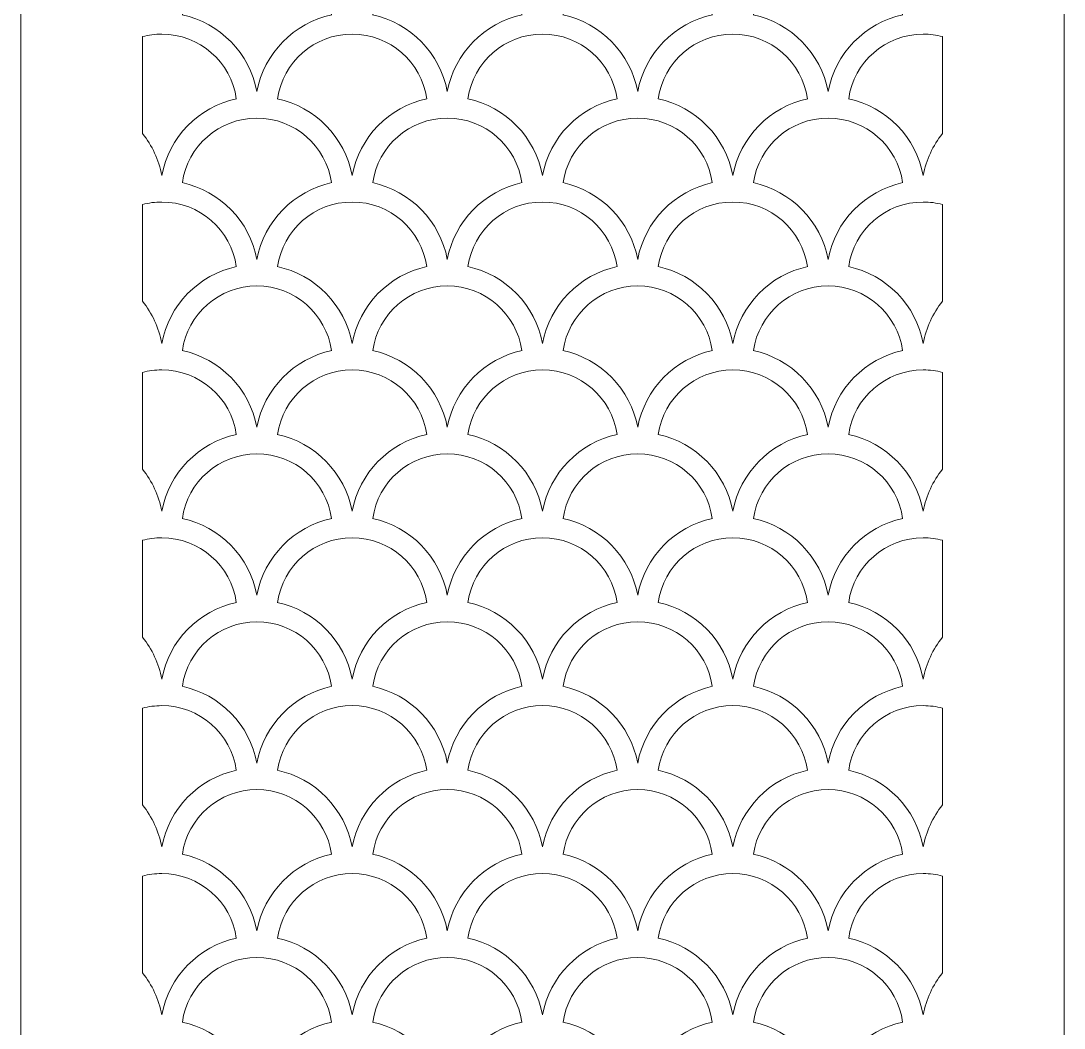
# Model space of a CAD drawing. Header units: centimetres. Extents: x -9.1 to 6.9, y -12.8 to 14.
# Drawn here: x -0.38 to 6.92, y -6.75 to 0.3 of the extents above; entities that cross this region are included whole.
import ezdxf

# ---------------------------------------------------------------- set-up
doc = ezdxf.new("R2010")
doc.units = ezdxf.units.CM
doc.header["$MEASUREMENT"] = 0
doc.layers.add('layer 1', color=7, linetype='Continuous')

msp = doc.modelspace()

# ---------------------------------------------------------------- linework, layer by layer
at = {"layer": 'layer 1', "color": 242, "lineweight": 9}
for points, knots in [([(6.9224, 13.97715), (4.48724, 13.97715), (2.05207, 13.97715), (-0.3831, 13.97715), (-0.3831, 13.97715), (-0.3831, 5.83829), (-0.3831, -2.30057), (-0.3831, -10.43944), (-0.3831, -10.43944), (-0.38308, -10.43944), (-0.38306, -10.43944), (-0.38304, -10.43944), (-0.38304, -10.43944), (-0.38304, -11.22951), (-0.38304, -12.01959), (-0.38304, -12.80967), (-0.38304, -12.80967), (-0.09894, -12.80967), (0.18517, -12.80967), (0.46927, -12.80967), (0.46927, -12.80967), (0.46927, -12.68791), (0.46927, -12.56615), (0.46927, -12.44439), (0.46927, -12.44439), (0.76979, -12.44439), (1.07031, -12.44439), (1.37083, -12.44439), (1.37083, -12.44439), (1.37083, -12.20647), (1.37083, -11.96854), (1.37083, -11.73061), (1.37083, -11.73061), (1.49241, -11.72818), (1.61399, -11.72576), (1.73556, -11.72333), (1.73556, -11.72333), (1.75716, -11.78489), (1.78544, -11.83829), (1.83242, -11.88541), (1.83242, -11.88541), (1.87842, -11.93155), (1.92596, -11.96007), (1.98178, -11.97305), (1.98178, -11.97305), (2.05568, -11.99023), (2.13372, -11.98275), (2.19304, -11.931), (2.19304, -11.931), (2.25044, -11.88091), (2.28356, -11.80069), (2.29546, -11.72416), (2.29546, -11.72416), (2.32943, -11.7276), (2.35832, -11.7268), (2.38557, -11.7229), (2.38557, -11.7229), (2.52153, -11.70344), (2.58575, -11.61741), (2.59723, -11.48768), (2.59723, -11.48768), (2.60004, -11.45589), (2.5978, -11.4245), (2.58771, -11.39688), (2.58771, -11.39688), (2.58984, -11.39741), (2.59197, -11.39794), (2.59411, -11.39847), (2.59411, -11.39847), (2.64209, -11.41506), (2.69007, -11.43165), (2.73805, -11.44824), (2.73805, -11.44824), (2.76684, -11.74224), (2.99387, -11.97114), (3.26969, -11.97114), (3.26969, -11.97114), (3.54549, -11.97114), (3.77253, -11.74224), (3.80132, -11.44824), (3.80132, -11.44824), (3.8493, -11.43165), (3.89727, -11.41506), (3.94526, -11.39847), (3.94526, -11.39847), (3.94739, -11.39794), (3.94952, -11.39741), (3.95166, -11.39688), (3.95166, -11.39688), (3.94157, -11.4245), (3.93932, -11.45589), (3.94214, -11.48768), (3.94214, -11.48768), (3.95361, -11.61741), (4.01784, -11.70344), (4.1538, -11.7229), (4.1538, -11.7229), (4.18105, -11.7268), (4.20994, -11.7276), (4.24391, -11.72416), (4.24391, -11.72416), (4.25581, -11.80069), (4.28892, -11.88091), (4.34633, -11.931), (4.34633, -11.931), (4.40565, -11.98275), (4.48369, -11.99023), (4.55758, -11.97305), (4.55758, -11.97305), (4.61341, -11.96007), (4.66094, -11.93155), (4.70694, -11.88541), (4.70694, -11.88541), (4.75392, -11.83829), (4.78221, -11.78489), (4.8038, -11.72333), (4.8038, -11.72333), (4.92538, -11.72576), (5.04696, -11.72818), (5.16854, -11.73061), (5.16854, -11.73061), (5.16854, -11.96854), (5.16854, -12.20647), (5.16854, -12.44439), (5.16854, -12.44439), (5.46906, -12.44439), (5.76958, -12.44439), (6.0701, -12.44439), (6.0701, -12.44439), (6.0701, -12.56615), (6.0701, -12.68791), (6.0701, -12.80967), (6.0701, -12.80967), (6.3542, -12.80967), (6.6383, -12.80967), (6.9224, -12.80967), (6.9224, -12.80967), (6.9224, -12.01959), (6.9224, -11.22951), (6.9224, -10.43944), (6.9224, -10.43944), (6.9224, -2.30057), (6.9224, 5.83829), (6.9224, 13.97715)], [0, 0, 0, 0, 0.027027, 0.027027, 0.027027, 0.027027, 0.0540541, 0.0540541, 0.0540541, 0.0540541, 0.0810811, 0.0810811, 0.0810811, 0.0810811, 0.1081081, 0.1081081, 0.1081081, 0.1081081, 0.1351351, 0.1351351, 0.1351351, 0.1351351, 0.1621622, 0.1621622, 0.1621622, 0.1621622, 0.1891892, 0.1891892, 0.1891892, 0.1891892, 0.2162162, 0.2162162, 0.2162162, 0.2162162, 0.2432432, 0.2432432, 0.2432432, 0.2432432, 0.2702703, 0.2702703, 0.2702703, 0.2702703, 0.2972973, 0.2972973, 0.2972973, 0.2972973, 0.3243243, 0.3243243, 0.3243243, 0.3243243, 0.3513514, 0.3513514, 0.3513514, 0.3513514, 0.3783784, 0.3783784, 0.3783784, 0.3783784, 0.4054054, 0.4054054, 0.4054054, 0.4054054, 0.4324324, 0.4324324, 0.4324324, 0.4324324, 0.4594595, 0.4594595, 0.4594595, 0.4594595, 0.4864865, 0.4864865, 0.4864865, 0.4864865, 0.5135135, 0.5135135, 0.5135135, 0.5135135, 0.5405405, 0.5405405, 0.5405405, 0.5405405, 0.5675676, 0.5675676, 0.5675676, 0.5675676, 0.5945946, 0.5945946, 0.5945946, 0.5945946, 0.6216216, 0.6216216, 0.6216216, 0.6216216, 0.6486486, 0.6486486, 0.6486486, 0.6486486, 0.6756757, 0.6756757, 0.6756757, 0.6756757, 0.7027027, 0.7027027, 0.7027027, 0.7027027, 0.7297297, 0.7297297, 0.7297297, 0.7297297, 0.7567568, 0.7567568, 0.7567568, 0.7567568, 0.7837838, 0.7837838, 0.7837838, 0.7837838, 0.8108108, 0.8108108, 0.8108108, 0.8108108, 0.8378378, 0.8378378, 0.8378378, 0.8378378, 0.8648649, 0.8648649, 0.8648649, 0.8648649, 0.8918919, 0.8918919, 0.8918919, 0.8918919, 0.9189189, 0.9189189, 0.9189189, 0.9189189, 0.9459459, 0.9459459, 0.9459459, 0.9459459, 1, 1, 1, 1]), ([(0.74606, 0.34316), (0.74665, 0.34316), (0.74724, 0.34316), (0.74784, 0.34316), (0.74784, 0.34316), (0.78442, 0.59879), (1.00429, 0.79535), (1.27001, 0.79535), (1.27001, 0.79535), (1.53572, 0.79535), (1.75559, 0.59879), (1.79217, 0.34316), (1.79217, 0.34316), (1.79274, 0.34316), (1.7933, 0.34316), (1.79387, 0.34316), (1.79387, 0.34316), (1.52823, 0.28627), (1.32025, 0.07378), (1.26996, -0.19426), (1.26996, -0.19426), (1.21967, 0.07378), (1.0117, 0.28627), (0.74606, 0.34316)], [0, 0, 0, 0, 0.1428571, 0.1428571, 0.1428571, 0.1428571, 0.2857143, 0.2857143, 0.2857143, 0.2857143, 0.4285714, 0.4285714, 0.4285714, 0.4285714, 0.5714286, 0.5714286, 0.5714286, 0.5714286, 0.7142857, 0.7142857, 0.7142857, 0.7142857, 1, 1, 1, 1]), ([(2.07917, 0.34316), (2.07976, 0.34316), (2.08035, 0.34316), (2.08095, 0.34316), (2.08095, 0.34316), (2.11753, 0.59879), (2.3374, 0.79535), (2.60312, 0.79535), (2.60312, 0.79535), (2.86884, 0.79535), (3.08871, 0.59879), (3.12529, 0.34316), (3.12529, 0.34316), (3.12585, 0.34316), (3.12642, 0.34316), (3.12698, 0.34316), (3.12698, 0.34316), (2.86134, 0.28627), (2.65337, 0.07378), (2.60307, -0.19426), (2.60307, -0.19426), (2.55278, 0.07378), (2.34481, 0.28627), (2.07917, 0.34316)], [0, 0, 0, 0, 0.1428571, 0.1428571, 0.1428571, 0.1428571, 0.2857143, 0.2857143, 0.2857143, 0.2857143, 0.4285714, 0.4285714, 0.4285714, 0.4285714, 0.5714286, 0.5714286, 0.5714286, 0.5714286, 0.7142857, 0.7142857, 0.7142857, 0.7142857, 1, 1, 1, 1]), ([(3.41229, 0.34316), (3.41288, 0.34316), (3.41346, 0.34316), (3.41406, 0.34316), (3.41406, 0.34316), (3.45065, 0.59879), (3.67052, 0.79535), (3.93623, 0.79535), (3.93623, 0.79535), (4.20195, 0.79535), (4.42182, 0.59879), (4.4584, 0.34316), (4.4584, 0.34316), (4.45896, 0.34316), (4.45953, 0.34316), (4.4601, 0.34316), (4.4601, 0.34316), (4.19445, 0.28627), (3.98648, 0.07378), (3.93619, -0.19426), (3.93619, -0.19426), (3.8859, 0.07378), (3.67792, 0.28627), (3.41229, 0.34316)], [0, 0, 0, 0, 0.1428571, 0.1428571, 0.1428571, 0.1428571, 0.2857143, 0.2857143, 0.2857143, 0.2857143, 0.4285714, 0.4285714, 0.4285714, 0.4285714, 0.5714286, 0.5714286, 0.5714286, 0.5714286, 0.7142857, 0.7142857, 0.7142857, 0.7142857, 1, 1, 1, 1]), ([(4.7454, 0.34316), (4.74599, 0.34316), (4.74658, 0.34316), (4.74718, 0.34316), (4.74718, 0.34316), (4.78376, 0.59879), (5.00362, 0.79535), (5.26934, 0.79535), (5.26934, 0.79535), (5.53506, 0.79535), (5.75493, 0.59879), (5.79151, 0.34316), (5.79151, 0.34316), (5.79208, 0.34316), (5.79264, 0.34316), (5.79321, 0.34316), (5.79321, 0.34316), (5.52757, 0.28627), (5.3196, 0.07378), (5.2693, -0.19426), (5.2693, -0.19426), (5.21901, 0.07378), (5.01105, 0.28627), (4.7454, 0.34316)], [0, 0, 0, 0, 0.1428571, 0.1428571, 0.1428571, 0.1428571, 0.2857143, 0.2857143, 0.2857143, 0.2857143, 0.4285714, 0.4285714, 0.4285714, 0.4285714, 0.5714286, 0.5714286, 0.5714286, 0.5714286, 0.7142857, 0.7142857, 0.7142857, 0.7142857, 1, 1, 1, 1]), ([(0.46922, 0.19026), (0.46922, -0.03573), (0.46922, -0.26172), (0.46922, -0.48771), (0.46922, -0.48771), (0.5358, -0.57196), (0.58282, -0.67238), (0.60341, -0.78211), (0.60341, -0.78211), (0.6537, -0.51407), (0.86168, -0.30158), (1.12731, -0.24468), (1.12731, -0.24468), (1.12673, -0.24468), (1.12615, -0.24468), (1.12557, -0.24468), (1.12557, -0.24468), (1.08898, 0.01094), (0.86913, 0.2075), (0.60341, 0.2075), (0.60341, 0.2075), (0.55703, 0.2075), (0.51206, 0.2015), (0.46922, 0.19026)], [0, 0, 0, 0, 0.1428571, 0.1428571, 0.1428571, 0.1428571, 0.2857143, 0.2857143, 0.2857143, 0.2857143, 0.4285714, 0.4285714, 0.4285714, 0.4285714, 0.5714286, 0.5714286, 0.5714286, 0.5714286, 0.7142857, 0.7142857, 0.7142857, 0.7142857, 1, 1, 1, 1]), ([(1.41262, -0.24468), (1.41319, -0.24468), (1.41377, -0.24468), (1.41434, -0.24468), (1.41434, -0.24468), (1.45093, 0.01094), (1.67079, 0.2075), (1.93652, 0.2075), (1.93652, 0.2075), (2.20224, 0.2075), (2.42211, 0.01094), (2.45869, -0.24468), (2.45869, -0.24468), (2.45927, -0.24468), (2.45984, -0.24468), (2.46042, -0.24468), (2.46042, -0.24468), (2.19479, -0.30158), (1.98681, -0.51407), (1.93653, -0.78211), (1.93653, -0.78211), (1.88624, -0.51407), (1.67826, -0.30158), (1.41262, -0.24468)], [0, 0, 0, 0, 0.1428571, 0.1428571, 0.1428571, 0.1428571, 0.2857143, 0.2857143, 0.2857143, 0.2857143, 0.4285714, 0.4285714, 0.4285714, 0.4285714, 0.5714286, 0.5714286, 0.5714286, 0.5714286, 0.7142857, 0.7142857, 0.7142857, 0.7142857, 1, 1, 1, 1]), ([(2.74573, -0.24468), (2.74631, -0.24468), (2.74688, -0.24468), (2.74747, -0.24468), (2.74747, -0.24468), (2.78405, 0.01094), (3.0039, 0.2075), (3.26963, 0.2075), (3.26963, 0.2075), (3.53535, 0.2075), (3.75521, 0.01094), (3.7918, -0.24468), (3.7918, -0.24468), (3.79238, -0.24468), (3.79296, -0.24468), (3.79355, -0.24468), (3.79355, -0.24468), (3.5279, -0.30158), (3.31993, -0.51407), (3.26964, -0.78211), (3.26964, -0.78211), (3.21935, -0.51407), (3.01137, -0.30158), (2.74573, -0.24468)], [0, 0, 0, 0, 0.1428571, 0.1428571, 0.1428571, 0.1428571, 0.2857143, 0.2857143, 0.2857143, 0.2857143, 0.4285714, 0.4285714, 0.4285714, 0.4285714, 0.5714286, 0.5714286, 0.5714286, 0.5714286, 0.7142857, 0.7142857, 0.7142857, 0.7142857, 1, 1, 1, 1]), ([(4.07885, -0.24468), (4.07942, -0.24468), (4.08001, -0.24468), (4.08057, -0.24468), (4.08057, -0.24468), (4.11716, 0.01094), (4.33702, 0.2075), (4.60275, 0.2075), (4.60275, 0.2075), (4.86846, 0.2075), (5.08834, 0.01094), (5.12492, -0.24468), (5.12492, -0.24468), (5.1255, -0.24468), (5.12607, -0.24468), (5.12665, -0.24468), (5.12665, -0.24468), (4.86102, -0.30158), (4.65304, -0.51407), (4.60275, -0.78211), (4.60275, -0.78211), (4.55246, -0.51407), (4.34449, -0.30158), (4.07885, -0.24468)], [0, 0, 0, 0, 0.1428571, 0.1428571, 0.1428571, 0.1428571, 0.2857143, 0.2857143, 0.2857143, 0.2857143, 0.4285714, 0.4285714, 0.4285714, 0.4285714, 0.5714286, 0.5714286, 0.5714286, 0.5714286, 0.7142857, 0.7142857, 0.7142857, 0.7142857, 1, 1, 1, 1]), ([(6.0701, -0.48768), (6.0701, -0.26169), (6.0701, -0.03573), (6.0701, 0.19024), (6.0701, 0.19024), (6.02723, 0.2015), (5.98225, 0.2075), (5.93586, 0.2075), (5.93586, 0.2075), (5.67013, 0.2075), (5.45028, 0.01094), (5.4137, -0.24468), (5.4137, -0.24468), (5.41311, -0.24468), (5.41255, -0.24468), (5.41196, -0.24468), (5.41196, -0.24468), (5.6776, -0.30158), (5.88557, -0.51407), (5.93586, -0.78211), (5.93586, -0.78211), (5.95646, -0.67237), (6.00349, -0.57194), (6.0701, -0.48768)], [0, 0, 0, 0, 0.1428571, 0.1428571, 0.1428571, 0.1428571, 0.2857143, 0.2857143, 0.2857143, 0.2857143, 0.4285714, 0.4285714, 0.4285714, 0.4285714, 0.5714286, 0.5714286, 0.5714286, 0.5714286, 0.7142857, 0.7142857, 0.7142857, 0.7142857, 1, 1, 1, 1]), ([(0.74607, -0.83254), (0.74664, -0.83254), (0.74722, -0.83254), (0.74779, -0.83254), (0.74779, -0.83254), (0.78439, -0.57691), (1.00424, -0.38034), (1.26996, -0.38034), (1.26996, -0.38034), (1.53569, -0.38034), (1.75554, -0.57691), (1.79214, -0.83254), (1.79214, -0.83254), (1.79271, -0.83254), (1.7933, -0.83254), (1.79388, -0.83254), (1.79388, -0.83254), (1.52823, -0.88944), (1.32026, -1.10191), (1.26997, -1.36996), (1.26997, -1.36996), (1.21967, -1.10191), (1.0117, -0.88944), (0.74607, -0.83254)], [0, 0, 0, 0, 0.1428571, 0.1428571, 0.1428571, 0.1428571, 0.2857143, 0.2857143, 0.2857143, 0.2857143, 0.4285714, 0.4285714, 0.4285714, 0.4285714, 0.5714286, 0.5714286, 0.5714286, 0.5714286, 0.7142857, 0.7142857, 0.7142857, 0.7142857, 1, 1, 1, 1]), ([(2.07918, -0.83254), (2.07975, -0.83254), (2.08033, -0.83254), (2.08091, -0.83254), (2.08091, -0.83254), (2.1175, -0.57691), (2.33736, -0.38034), (2.60307, -0.38034), (2.60307, -0.38034), (2.86879, -0.38034), (3.08866, -0.57691), (3.12524, -0.83254), (3.12524, -0.83254), (3.12583, -0.83254), (3.12641, -0.83254), (3.12699, -0.83254), (3.12699, -0.83254), (2.86135, -0.88944), (2.65337, -1.10191), (2.60308, -1.36996), (2.60308, -1.36996), (2.55279, -1.10191), (2.34483, -0.88944), (2.07918, -0.83254)], [0, 0, 0, 0, 0.1428571, 0.1428571, 0.1428571, 0.1428571, 0.2857143, 0.2857143, 0.2857143, 0.2857143, 0.4285714, 0.4285714, 0.4285714, 0.4285714, 0.5714286, 0.5714286, 0.5714286, 0.5714286, 0.7142857, 0.7142857, 0.7142857, 0.7142857, 1, 1, 1, 1]), ([(3.41229, -0.83254), (3.41287, -0.83254), (3.41344, -0.83254), (3.41402, -0.83254), (3.41402, -0.83254), (3.4506, -0.57691), (3.67047, -0.38034), (3.93619, -0.38034), (3.93619, -0.38034), (4.20192, -0.38034), (4.42177, -0.57691), (4.45835, -0.83254), (4.45835, -0.83254), (4.45894, -0.83254), (4.45952, -0.83254), (4.4601, -0.83254), (4.4601, -0.83254), (4.19446, -0.88944), (3.9865, -1.10191), (3.93619, -1.36996), (3.93619, -1.36996), (3.8859, -1.10191), (3.67794, -0.88944), (3.41229, -0.83254)], [0, 0, 0, 0, 0.1428571, 0.1428571, 0.1428571, 0.1428571, 0.2857143, 0.2857143, 0.2857143, 0.2857143, 0.4285714, 0.4285714, 0.4285714, 0.4285714, 0.5714286, 0.5714286, 0.5714286, 0.5714286, 0.7142857, 0.7142857, 0.7142857, 0.7142857, 1, 1, 1, 1]), ([(4.74541, -0.83254), (4.74598, -0.83254), (4.74656, -0.83254), (4.74713, -0.83254), (4.74713, -0.83254), (4.78371, -0.57691), (5.00358, -0.38034), (5.2693, -0.38034), (5.2693, -0.38034), (5.53503, -0.38034), (5.75489, -0.57691), (5.79148, -0.83254), (5.79148, -0.83254), (5.79206, -0.83254), (5.79264, -0.83254), (5.79321, -0.83254), (5.79321, -0.83254), (5.52757, -0.88944), (5.3196, -1.10191), (5.26931, -1.36996), (5.26931, -1.36996), (5.21903, -1.10191), (5.01105, -0.88944), (4.74541, -0.83254)], [0, 0, 0, 0, 0.1428571, 0.1428571, 0.1428571, 0.1428571, 0.2857143, 0.2857143, 0.2857143, 0.2857143, 0.4285714, 0.4285714, 0.4285714, 0.4285714, 0.5714286, 0.5714286, 0.5714286, 0.5714286, 0.7142857, 0.7142857, 0.7142857, 0.7142857, 1, 1, 1, 1]), ([(0.46922, -0.98545), (0.46922, -1.21143), (0.46922, -1.43742), (0.46922, -1.6634), (0.46922, -1.6634), (0.5358, -1.74765), (0.58283, -1.84807), (0.60342, -1.95781), (0.60342, -1.95781), (0.65371, -1.68976), (0.86168, -1.47728), (1.12733, -1.42039), (1.12733, -1.42039), (1.12674, -1.42039), (1.12616, -1.42039), (1.12558, -1.42039), (1.12558, -1.42039), (1.089, -1.16477), (0.86913, -0.96819), (0.60341, -0.96819), (0.60341, -0.96819), (0.55703, -0.96819), (0.51206, -0.97419), (0.46922, -0.98545)], [0, 0, 0, 0, 0.1428571, 0.1428571, 0.1428571, 0.1428571, 0.2857143, 0.2857143, 0.2857143, 0.2857143, 0.4285714, 0.4285714, 0.4285714, 0.4285714, 0.5714286, 0.5714286, 0.5714286, 0.5714286, 0.7142857, 0.7142857, 0.7142857, 0.7142857, 1, 1, 1, 1]), ([(1.41262, -1.42039), (1.41321, -1.42039), (1.41377, -1.42039), (1.41436, -1.42039), (1.41436, -1.42039), (1.45094, -1.16477), (1.67081, -0.96819), (1.93653, -0.96819), (1.93653, -0.96819), (2.20224, -0.96819), (2.42211, -1.16477), (2.45869, -1.42039), (2.45869, -1.42039), (2.45927, -1.42039), (2.45985, -1.42039), (2.46044, -1.42039), (2.46044, -1.42039), (2.1948, -1.47728), (1.98682, -1.68976), (1.93653, -1.95781), (1.93653, -1.95781), (1.88624, -1.68976), (1.67826, -1.47728), (1.41262, -1.42039)], [0, 0, 0, 0, 0.1428571, 0.1428571, 0.1428571, 0.1428571, 0.2857143, 0.2857143, 0.2857143, 0.2857143, 0.4285714, 0.4285714, 0.4285714, 0.4285714, 0.5714286, 0.5714286, 0.5714286, 0.5714286, 0.7142857, 0.7142857, 0.7142857, 0.7142857, 1, 1, 1, 1]), ([(2.74574, -1.42039), (2.74631, -1.42039), (2.7469, -1.42039), (2.74747, -1.42039), (2.74747, -1.42039), (2.78405, -1.16477), (3.00392, -0.96819), (3.26964, -0.96819), (3.26964, -0.96819), (3.53536, -0.96819), (3.75523, -1.16477), (3.79181, -1.42039), (3.79181, -1.42039), (3.79239, -1.42039), (3.79296, -1.42039), (3.79355, -1.42039), (3.79355, -1.42039), (3.52791, -1.47728), (3.31993, -1.68976), (3.26964, -1.95781), (3.26964, -1.95781), (3.21935, -1.68976), (3.01138, -1.47728), (2.74574, -1.42039)], [0, 0, 0, 0, 0.1428571, 0.1428571, 0.1428571, 0.1428571, 0.2857143, 0.2857143, 0.2857143, 0.2857143, 0.4285714, 0.4285714, 0.4285714, 0.4285714, 0.5714286, 0.5714286, 0.5714286, 0.5714286, 0.7142857, 0.7142857, 0.7142857, 0.7142857, 1, 1, 1, 1]), ([(4.07885, -1.42039), (4.07944, -1.42039), (4.08001, -1.42039), (4.08059, -1.42039), (4.08059, -1.42039), (4.11717, -1.16477), (4.33702, -0.96819), (4.60275, -0.96819), (4.60275, -0.96819), (4.86847, -0.96819), (5.08834, -1.16477), (5.12492, -1.42039), (5.12492, -1.42039), (5.1255, -1.42039), (5.12608, -1.42039), (5.12667, -1.42039), (5.12667, -1.42039), (4.86102, -1.47728), (4.65305, -1.68976), (4.60276, -1.95781), (4.60276, -1.95781), (4.55247, -1.68976), (4.34449, -1.47728), (4.07885, -1.42039)], [0, 0, 0, 0, 0.1428571, 0.1428571, 0.1428571, 0.1428571, 0.2857143, 0.2857143, 0.2857143, 0.2857143, 0.4285714, 0.4285714, 0.4285714, 0.4285714, 0.5714286, 0.5714286, 0.5714286, 0.5714286, 0.7142857, 0.7142857, 0.7142857, 0.7142857, 1, 1, 1, 1]), ([(6.0701, -1.66338), (6.0701, -1.43741), (6.0701, -1.21143), (6.0701, -0.98545), (6.0701, -0.98545), (6.02724, -0.97419), (5.98225, -0.96819), (5.93586, -0.96819), (5.93586, -0.96819), (5.67015, -0.96819), (5.45028, -1.16477), (5.4137, -1.42039), (5.4137, -1.42039), (5.41313, -1.42039), (5.41255, -1.42039), (5.41196, -1.42039), (5.41196, -1.42039), (5.67761, -1.47728), (5.88558, -1.68976), (5.93587, -1.95781), (5.93587, -1.95781), (5.95646, -1.84806), (6.00349, -1.74763), (6.0701, -1.66338)], [0, 0, 0, 0, 0.1428571, 0.1428571, 0.1428571, 0.1428571, 0.2857143, 0.2857143, 0.2857143, 0.2857143, 0.4285714, 0.4285714, 0.4285714, 0.4285714, 0.5714286, 0.5714286, 0.5714286, 0.5714286, 0.7142857, 0.7142857, 0.7142857, 0.7142857, 1, 1, 1, 1]), ([(0.74607, -2.00823), (0.74665, -2.00823), (0.74722, -2.00823), (0.7478, -2.00823), (0.7478, -2.00823), (0.78439, -1.75261), (1.00425, -1.55604), (1.26997, -1.55604), (1.26997, -1.55604), (1.53569, -1.55604), (1.75555, -1.75261), (1.79214, -2.00823), (1.79214, -2.00823), (1.79272, -2.00823), (1.7933, -2.00823), (1.79388, -2.00823), (1.79388, -2.00823), (1.52824, -2.06513), (1.32026, -2.27761), (1.26997, -2.54565), (1.26997, -2.54565), (1.21969, -2.27761), (1.01172, -2.06513), (0.74607, -2.00823)], [0, 0, 0, 0, 0.1428571, 0.1428571, 0.1428571, 0.1428571, 0.2857143, 0.2857143, 0.2857143, 0.2857143, 0.4285714, 0.4285714, 0.4285714, 0.4285714, 0.5714286, 0.5714286, 0.5714286, 0.5714286, 0.7142857, 0.7142857, 0.7142857, 0.7142857, 1, 1, 1, 1]), ([(2.07918, -2.00823), (2.07976, -2.00823), (2.08034, -2.00823), (2.08091, -2.00823), (2.08091, -2.00823), (2.1175, -1.75261), (2.33736, -1.55604), (2.60308, -1.55604), (2.60308, -1.55604), (2.86881, -1.55604), (3.08866, -1.75261), (3.12524, -2.00823), (3.12524, -2.00823), (3.12583, -2.00823), (3.12641, -2.00823), (3.12699, -2.00823), (3.12699, -2.00823), (2.86135, -2.06513), (2.65339, -2.27761), (2.6031, -2.54565), (2.6031, -2.54565), (2.55279, -2.27761), (2.34483, -2.06513), (2.07918, -2.00823)], [0, 0, 0, 0, 0.1428571, 0.1428571, 0.1428571, 0.1428571, 0.2857143, 0.2857143, 0.2857143, 0.2857143, 0.4285714, 0.4285714, 0.4285714, 0.4285714, 0.5714286, 0.5714286, 0.5714286, 0.5714286, 0.7142857, 0.7142857, 0.7142857, 0.7142857, 1, 1, 1, 1]), ([(3.4123, -2.00823), (3.41287, -2.00823), (3.41345, -2.00823), (3.41402, -2.00823), (3.41402, -2.00823), (3.4506, -1.75261), (3.67048, -1.55604), (3.93619, -1.55604), (3.93619, -1.55604), (4.20192, -1.55604), (4.42178, -1.75261), (4.45837, -2.00823), (4.45837, -2.00823), (4.45895, -2.00823), (4.45953, -2.00823), (4.46011, -2.00823), (4.46011, -2.00823), (4.19446, -2.06513), (3.9865, -2.27761), (3.93621, -2.54565), (3.93621, -2.54565), (3.88592, -2.27761), (3.67794, -2.06513), (3.4123, -2.00823)], [0, 0, 0, 0, 0.1428571, 0.1428571, 0.1428571, 0.1428571, 0.2857143, 0.2857143, 0.2857143, 0.2857143, 0.4285714, 0.4285714, 0.4285714, 0.4285714, 0.5714286, 0.5714286, 0.5714286, 0.5714286, 0.7142857, 0.7142857, 0.7142857, 0.7142857, 1, 1, 1, 1]), ([(4.74541, -2.00823), (4.74599, -2.00823), (4.74656, -2.00823), (4.74714, -2.00823), (4.74714, -2.00823), (4.78373, -1.75261), (5.00359, -1.55604), (5.26931, -1.55604), (5.26931, -1.55604), (5.53504, -1.55604), (5.75489, -1.75261), (5.79148, -2.00823), (5.79148, -2.00823), (5.79206, -2.00823), (5.79264, -2.00823), (5.79322, -2.00823), (5.79322, -2.00823), (5.52758, -2.06513), (5.3196, -2.27761), (5.26931, -2.54565), (5.26931, -2.54565), (5.21903, -2.27761), (5.01105, -2.06513), (4.74541, -2.00823)], [0, 0, 0, 0, 0.1428571, 0.1428571, 0.1428571, 0.1428571, 0.2857143, 0.2857143, 0.2857143, 0.2857143, 0.4285714, 0.4285714, 0.4285714, 0.4285714, 0.5714286, 0.5714286, 0.5714286, 0.5714286, 0.7142857, 0.7142857, 0.7142857, 0.7142857, 1, 1, 1, 1]), ([(0.46922, -2.16114), (0.46922, -2.38712), (0.46922, -2.61311), (0.46922, -2.8391), (0.46922, -2.8391), (0.5358, -2.92334), (0.58283, -3.02376), (0.60342, -3.1335), (0.60342, -3.1335), (0.65371, -2.86545), (0.86169, -2.65298), (1.12733, -2.59608), (1.12733, -2.59608), (1.12674, -2.59608), (1.12616, -2.59608), (1.12558, -2.59608), (1.12558, -2.59608), (1.089, -2.34046), (0.86914, -2.14389), (0.60342, -2.14389), (0.60342, -2.14389), (0.55704, -2.14389), (0.51206, -2.1499), (0.46922, -2.16114)], [0, 0, 0, 0, 0.1428571, 0.1428571, 0.1428571, 0.1428571, 0.2857143, 0.2857143, 0.2857143, 0.2857143, 0.4285714, 0.4285714, 0.4285714, 0.4285714, 0.5714286, 0.5714286, 0.5714286, 0.5714286, 0.7142857, 0.7142857, 0.7142857, 0.7142857, 1, 1, 1, 1]), ([(1.41264, -2.59608), (1.41321, -2.59608), (1.41379, -2.59608), (1.41436, -2.59608), (1.41436, -2.59608), (1.45094, -2.34046), (1.67081, -2.14389), (1.93653, -2.14389), (1.93653, -2.14389), (2.20225, -2.14389), (2.42212, -2.34046), (2.4587, -2.59608), (2.4587, -2.59608), (2.45928, -2.59608), (2.45987, -2.59608), (2.46045, -2.59608), (2.46045, -2.59608), (2.1948, -2.65298), (1.98682, -2.86545), (1.93653, -3.1335), (1.93653, -3.1335), (1.88624, -2.86545), (1.67827, -2.65298), (1.41264, -2.59608)], [0, 0, 0, 0, 0.1428571, 0.1428571, 0.1428571, 0.1428571, 0.2857143, 0.2857143, 0.2857143, 0.2857143, 0.4285714, 0.4285714, 0.4285714, 0.4285714, 0.5714286, 0.5714286, 0.5714286, 0.5714286, 0.7142857, 0.7142857, 0.7142857, 0.7142857, 1, 1, 1, 1]), ([(2.74574, -2.59608), (2.74633, -2.59608), (2.7469, -2.59608), (2.74748, -2.59608), (2.74748, -2.59608), (2.78406, -2.34046), (3.00392, -2.14389), (3.26964, -2.14389), (3.26964, -2.14389), (3.53536, -2.14389), (3.75523, -2.34046), (3.79181, -2.59608), (3.79181, -2.59608), (3.79239, -2.59608), (3.79298, -2.59608), (3.79356, -2.59608), (3.79356, -2.59608), (3.52791, -2.65298), (3.31994, -2.86545), (3.26965, -3.1335), (3.26965, -3.1335), (3.21936, -2.86545), (3.01138, -2.65298), (2.74574, -2.59608)], [0, 0, 0, 0, 0.1428571, 0.1428571, 0.1428571, 0.1428571, 0.2857143, 0.2857143, 0.2857143, 0.2857143, 0.4285714, 0.4285714, 0.4285714, 0.4285714, 0.5714286, 0.5714286, 0.5714286, 0.5714286, 0.7142857, 0.7142857, 0.7142857, 0.7142857, 1, 1, 1, 1]), ([(4.07885, -2.59608), (4.07944, -2.59608), (4.08002, -2.59608), (4.08059, -2.59608), (4.08059, -2.59608), (4.11717, -2.34046), (4.33704, -2.14389), (4.60276, -2.14389), (4.60276, -2.14389), (4.86847, -2.14389), (5.08834, -2.34046), (5.12493, -2.59608), (5.12493, -2.59608), (5.12552, -2.59608), (5.12608, -2.59608), (5.12667, -2.59608), (5.12667, -2.59608), (4.86103, -2.65298), (4.65305, -2.86545), (4.60276, -3.1335), (4.60276, -3.1335), (4.55247, -2.86545), (4.3445, -2.65298), (4.07885, -2.59608)], [0, 0, 0, 0, 0.1428571, 0.1428571, 0.1428571, 0.1428571, 0.2857143, 0.2857143, 0.2857143, 0.2857143, 0.4285714, 0.4285714, 0.4285714, 0.4285714, 0.5714286, 0.5714286, 0.5714286, 0.5714286, 0.7142857, 0.7142857, 0.7142857, 0.7142857, 1, 1, 1, 1]), ([(6.0701, -2.83908), (6.0701, -2.6131), (6.0701, -2.38712), (6.0701, -2.16114), (6.0701, -2.16114), (6.02724, -2.1499), (5.98225, -2.14389), (5.93587, -2.14389), (5.93587, -2.14389), (5.67015, -2.14389), (5.45029, -2.34046), (5.41371, -2.59608), (5.41371, -2.59608), (5.41313, -2.59608), (5.41255, -2.59608), (5.41198, -2.59608), (5.41198, -2.59608), (5.67761, -2.65298), (5.88558, -2.86545), (5.93587, -3.1335), (5.93587, -3.1335), (5.95647, -3.02376), (6.0035, -2.92334), (6.0701, -2.83908)], [0, 0, 0, 0, 0.1428571, 0.1428571, 0.1428571, 0.1428571, 0.2857143, 0.2857143, 0.2857143, 0.2857143, 0.4285714, 0.4285714, 0.4285714, 0.4285714, 0.5714286, 0.5714286, 0.5714286, 0.5714286, 0.7142857, 0.7142857, 0.7142857, 0.7142857, 1, 1, 1, 1]), ([(0.74608, -3.18393), (0.74666, -3.18393), (0.74723, -3.18393), (0.7478, -3.18393), (0.7478, -3.18393), (0.7844, -2.92831), (1.00425, -2.73174), (1.26997, -2.73174), (1.26997, -2.73174), (1.5357, -2.73174), (1.75555, -2.92831), (1.79215, -3.18393), (1.79215, -3.18393), (1.79272, -3.18393), (1.7933, -3.18393), (1.79388, -3.18393), (1.79388, -3.18393), (1.52824, -3.24083), (1.32028, -3.45331), (1.26999, -3.72136), (1.26999, -3.72136), (1.21969, -3.45331), (1.01172, -3.24083), (0.74608, -3.18393)], [0, 0, 0, 0, 0.1428571, 0.1428571, 0.1428571, 0.1428571, 0.2857143, 0.2857143, 0.2857143, 0.2857143, 0.4285714, 0.4285714, 0.4285714, 0.4285714, 0.5714286, 0.5714286, 0.5714286, 0.5714286, 0.7142857, 0.7142857, 0.7142857, 0.7142857, 1, 1, 1, 1]), ([(2.07919, -3.18393), (2.07976, -3.18393), (2.08034, -3.18393), (2.08092, -3.18393), (2.08092, -3.18393), (2.11751, -2.92831), (2.33737, -2.73174), (2.6031, -2.73174), (2.6031, -2.73174), (2.86881, -2.73174), (3.08867, -2.92831), (3.12526, -3.18393), (3.12526, -3.18393), (3.12584, -3.18393), (3.12642, -3.18393), (3.127, -3.18393), (3.127, -3.18393), (2.86137, -3.24083), (2.65339, -3.45331), (2.6031, -3.72136), (2.6031, -3.72136), (2.55281, -3.45331), (2.34484, -3.24083), (2.07919, -3.18393)], [0, 0, 0, 0, 0.1428571, 0.1428571, 0.1428571, 0.1428571, 0.2857143, 0.2857143, 0.2857143, 0.2857143, 0.4285714, 0.4285714, 0.4285714, 0.4285714, 0.5714286, 0.5714286, 0.5714286, 0.5714286, 0.7142857, 0.7142857, 0.7142857, 0.7142857, 1, 1, 1, 1]), ([(3.4123, -3.18393), (3.41288, -3.18393), (3.41345, -3.18393), (3.41403, -3.18393), (3.41403, -3.18393), (3.45062, -2.92831), (3.67048, -2.73174), (3.93621, -2.73174), (3.93621, -2.73174), (4.20193, -2.73174), (4.42178, -2.92831), (4.45837, -3.18393), (4.45837, -3.18393), (4.45895, -3.18393), (4.45953, -3.18393), (4.46011, -3.18393), (4.46011, -3.18393), (4.19448, -3.24083), (3.98651, -3.45331), (3.93621, -3.72136), (3.93621, -3.72136), (3.88592, -3.45331), (3.67795, -3.24083), (3.4123, -3.18393)], [0, 0, 0, 0, 0.1428571, 0.1428571, 0.1428571, 0.1428571, 0.2857143, 0.2857143, 0.2857143, 0.2857143, 0.4285714, 0.4285714, 0.4285714, 0.4285714, 0.5714286, 0.5714286, 0.5714286, 0.5714286, 0.7142857, 0.7142857, 0.7142857, 0.7142857, 1, 1, 1, 1]), ([(4.74542, -3.18393), (4.74599, -3.18393), (4.74657, -3.18393), (4.74714, -3.18393), (4.74714, -3.18393), (4.78373, -2.92831), (5.0036, -2.73174), (5.26931, -2.73174), (5.26931, -2.73174), (5.53504, -2.73174), (5.7549, -2.92831), (5.79149, -3.18393), (5.79149, -3.18393), (5.79207, -3.18393), (5.79265, -3.18393), (5.79322, -3.18393), (5.79322, -3.18393), (5.52758, -3.24083), (5.31962, -3.45331), (5.26933, -3.72136), (5.26933, -3.72136), (5.21904, -3.45331), (5.01106, -3.24083), (4.74542, -3.18393)], [0, 0, 0, 0, 0.1428571, 0.1428571, 0.1428571, 0.1428571, 0.2857143, 0.2857143, 0.2857143, 0.2857143, 0.4285714, 0.4285714, 0.4285714, 0.4285714, 0.5714286, 0.5714286, 0.5714286, 0.5714286, 0.7142857, 0.7142857, 0.7142857, 0.7142857, 1, 1, 1, 1]), ([(0.46922, -3.33683), (0.46922, -3.56281), (0.46922, -3.7888), (0.46922, -4.01479), (0.46922, -4.01479), (0.5358, -4.09904), (0.58283, -4.19945), (0.60343, -4.30921), (0.60343, -4.30921), (0.65372, -4.04116), (0.8617, -3.82868), (1.12734, -3.77178), (1.12734, -3.77178), (1.12676, -3.77178), (1.12618, -3.77178), (1.12559, -3.77178), (1.12559, -3.77178), (1.08901, -3.51616), (0.86914, -3.31958), (0.60342, -3.31958), (0.60342, -3.31958), (0.55704, -3.31958), (0.51206, -3.32559), (0.46922, -3.33683)], [0, 0, 0, 0, 0.1428571, 0.1428571, 0.1428571, 0.1428571, 0.2857143, 0.2857143, 0.2857143, 0.2857143, 0.4285714, 0.4285714, 0.4285714, 0.4285714, 0.5714286, 0.5714286, 0.5714286, 0.5714286, 0.7142857, 0.7142857, 0.7142857, 0.7142857, 1, 1, 1, 1]), ([(1.41264, -3.77178), (1.41322, -3.77178), (1.41379, -3.77178), (1.41437, -3.77178), (1.41437, -3.77178), (1.45095, -3.51616), (1.67081, -3.31958), (1.93653, -3.31958), (1.93653, -3.31958), (2.20225, -3.31958), (2.42212, -3.51616), (2.4587, -3.77178), (2.4587, -3.77178), (2.45928, -3.77178), (2.45987, -3.77178), (2.46045, -3.77178), (2.46045, -3.77178), (2.1948, -3.82868), (1.98683, -4.04116), (1.93654, -4.30921), (1.93654, -4.30921), (1.88625, -4.04116), (1.67827, -3.82868), (1.41264, -3.77178)], [0, 0, 0, 0, 0.1428571, 0.1428571, 0.1428571, 0.1428571, 0.2857143, 0.2857143, 0.2857143, 0.2857143, 0.4285714, 0.4285714, 0.4285714, 0.4285714, 0.5714286, 0.5714286, 0.5714286, 0.5714286, 0.7142857, 0.7142857, 0.7142857, 0.7142857, 1, 1, 1, 1]), ([(2.74576, -3.77178), (2.74633, -3.77178), (2.74691, -3.77178), (2.74748, -3.77178), (2.74748, -3.77178), (2.78406, -3.51616), (3.00393, -3.31958), (3.26965, -3.31958), (3.26965, -3.31958), (3.53536, -3.31958), (3.75524, -3.51616), (3.79182, -3.77178), (3.79182, -3.77178), (3.79241, -3.77178), (3.79298, -3.77178), (3.79357, -3.77178), (3.79357, -3.77178), (3.52792, -3.82868), (3.31994, -4.04116), (3.26965, -4.30921), (3.26965, -4.30921), (3.21936, -4.04116), (3.01139, -3.82868), (2.74576, -3.77178)], [0, 0, 0, 0, 0.1428571, 0.1428571, 0.1428571, 0.1428571, 0.2857143, 0.2857143, 0.2857143, 0.2857143, 0.4285714, 0.4285714, 0.4285714, 0.4285714, 0.5714286, 0.5714286, 0.5714286, 0.5714286, 0.7142857, 0.7142857, 0.7142857, 0.7142857, 1, 1, 1, 1]), ([(4.07887, -3.77178), (4.07945, -3.77178), (4.08002, -3.77178), (4.0806, -3.77178), (4.0806, -3.77178), (4.11718, -3.51616), (4.33704, -3.31958), (4.60276, -3.31958), (4.60276, -3.31958), (4.86848, -3.31958), (5.08835, -3.51616), (5.12493, -3.77178), (5.12493, -3.77178), (5.12552, -3.77178), (5.1261, -3.77178), (5.12668, -3.77178), (5.12668, -3.77178), (4.86103, -3.82868), (4.65306, -4.04116), (4.60277, -4.30921), (4.60277, -4.30921), (4.55248, -4.04116), (4.3445, -3.82868), (4.07887, -3.77178)], [0, 0, 0, 0, 0.1428571, 0.1428571, 0.1428571, 0.1428571, 0.2857143, 0.2857143, 0.2857143, 0.2857143, 0.4285714, 0.4285714, 0.4285714, 0.4285714, 0.5714286, 0.5714286, 0.5714286, 0.5714286, 0.7142857, 0.7142857, 0.7142857, 0.7142857, 1, 1, 1, 1]), ([(6.0701, -4.0148), (6.0701, -3.7888), (6.0701, -3.56282), (6.0701, -3.33684), (6.0701, -3.33684), (6.02724, -3.32559), (5.98226, -3.31958), (5.93587, -3.31958), (5.93587, -3.31958), (5.67016, -3.31958), (5.45029, -3.51616), (5.41371, -3.77178), (5.41371, -3.77178), (5.41313, -3.77178), (5.41256, -3.77178), (5.41198, -3.77178), (5.41198, -3.77178), (5.67762, -3.82868), (5.88559, -4.04116), (5.93588, -4.30921), (5.93588, -4.30921), (5.95647, -4.19947), (6.0035, -4.09905), (6.0701, -4.0148)], [0, 0, 0, 0, 0.1428571, 0.1428571, 0.1428571, 0.1428571, 0.2857143, 0.2857143, 0.2857143, 0.2857143, 0.4285714, 0.4285714, 0.4285714, 0.4285714, 0.5714286, 0.5714286, 0.5714286, 0.5714286, 0.7142857, 0.7142857, 0.7142857, 0.7142857, 1, 1, 1, 1]), ([(0.74608, -4.35962), (0.74666, -4.35962), (0.74724, -4.35962), (0.74781, -4.35962), (0.74781, -4.35962), (0.7844, -4.10401), (1.00426, -3.90743), (1.26999, -3.90743), (1.26999, -3.90743), (1.5357, -3.90743), (1.75556, -4.10401), (1.79215, -4.35962), (1.79215, -4.35962), (1.79273, -4.35962), (1.79331, -4.35962), (1.79389, -4.35962), (1.79389, -4.35962), (1.52826, -4.41652), (1.32028, -4.62901), (1.26999, -4.89706), (1.26999, -4.89706), (1.2197, -4.62901), (1.01173, -4.41652), (0.74608, -4.35962)], [0, 0, 0, 0, 0.1428571, 0.1428571, 0.1428571, 0.1428571, 0.2857143, 0.2857143, 0.2857143, 0.2857143, 0.4285714, 0.4285714, 0.4285714, 0.4285714, 0.5714286, 0.5714286, 0.5714286, 0.5714286, 0.7142857, 0.7142857, 0.7142857, 0.7142857, 1, 1, 1, 1]), ([(2.07919, -4.35962), (2.07977, -4.35962), (2.08034, -4.35962), (2.08092, -4.35962), (2.08092, -4.35962), (2.11751, -4.10401), (2.33737, -3.90743), (2.6031, -3.90743), (2.6031, -3.90743), (2.86882, -3.90743), (3.08867, -4.10401), (3.12526, -4.35962), (3.12526, -4.35962), (3.12584, -4.35962), (3.12642, -4.35962), (3.127, -4.35962), (3.127, -4.35962), (2.86137, -4.41652), (2.6534, -4.62901), (2.6031, -4.89706), (2.6031, -4.89706), (2.55281, -4.62901), (2.34484, -4.41652), (2.07919, -4.35962)], [0, 0, 0, 0, 0.1428571, 0.1428571, 0.1428571, 0.1428571, 0.2857143, 0.2857143, 0.2857143, 0.2857143, 0.4285714, 0.4285714, 0.4285714, 0.4285714, 0.5714286, 0.5714286, 0.5714286, 0.5714286, 0.7142857, 0.7142857, 0.7142857, 0.7142857, 1, 1, 1, 1]), ([(3.41231, -4.35962), (3.41288, -4.35962), (3.41346, -4.35962), (3.41403, -4.35962), (3.41403, -4.35962), (3.45062, -4.10401), (3.6705, -3.90743), (3.93621, -3.90743), (3.93621, -3.90743), (4.20193, -3.90743), (4.42179, -4.10401), (4.45838, -4.35962), (4.45838, -4.35962), (4.45896, -4.35962), (4.45954, -4.35962), (4.46012, -4.35962), (4.46012, -4.35962), (4.19449, -4.41652), (3.98651, -4.62901), (3.93622, -4.89706), (3.93622, -4.89706), (3.88593, -4.62901), (3.67796, -4.41652), (3.41231, -4.35962)], [0, 0, 0, 0, 0.1428571, 0.1428571, 0.1428571, 0.1428571, 0.2857143, 0.2857143, 0.2857143, 0.2857143, 0.4285714, 0.4285714, 0.4285714, 0.4285714, 0.5714286, 0.5714286, 0.5714286, 0.5714286, 0.7142857, 0.7142857, 0.7142857, 0.7142857, 1, 1, 1, 1]), ([(4.74542, -4.35962), (4.746, -4.35962), (4.74657, -4.35962), (4.74715, -4.35962), (4.74715, -4.35962), (4.78374, -4.10401), (5.0036, -3.90743), (5.26933, -3.90743), (5.26933, -3.90743), (5.53505, -3.90743), (5.7549, -4.10401), (5.79149, -4.35962), (5.79149, -4.35962), (5.79207, -4.35962), (5.79265, -4.35962), (5.79323, -4.35962), (5.79323, -4.35962), (5.5276, -4.41652), (5.31962, -4.62901), (5.26933, -4.89706), (5.26933, -4.89706), (5.21904, -4.62901), (5.01106, -4.41652), (4.74542, -4.35962)], [0, 0, 0, 0, 0.1428571, 0.1428571, 0.1428571, 0.1428571, 0.2857143, 0.2857143, 0.2857143, 0.2857143, 0.4285714, 0.4285714, 0.4285714, 0.4285714, 0.5714286, 0.5714286, 0.5714286, 0.5714286, 0.7142857, 0.7142857, 0.7142857, 0.7142857, 1, 1, 1, 1]), ([(0.46922, -4.51253), (0.46922, -4.73851), (0.46922, -4.9645), (0.46922, -5.19048), (0.46922, -5.19048), (0.53581, -5.27473), (0.58284, -5.37515), (0.60343, -5.4849), (0.60343, -5.4849), (0.65372, -5.21686), (0.8617, -5.00437), (1.12734, -4.94747), (1.12734, -4.94747), (1.12676, -4.94747), (1.12618, -4.94747), (1.12559, -4.94747), (1.12559, -4.94747), (1.08901, -4.69185), (0.86916, -4.49529), (0.60343, -4.49529), (0.60343, -4.49529), (0.55704, -4.49529), (0.51206, -4.50129), (0.46922, -4.51253)], [0, 0, 0, 0, 0.1428571, 0.1428571, 0.1428571, 0.1428571, 0.2857143, 0.2857143, 0.2857143, 0.2857143, 0.4285714, 0.4285714, 0.4285714, 0.4285714, 0.5714286, 0.5714286, 0.5714286, 0.5714286, 0.7142857, 0.7142857, 0.7142857, 0.7142857, 1, 1, 1, 1]), ([(1.41265, -4.94747), (1.41322, -4.94747), (1.4138, -4.94747), (1.41437, -4.94747), (1.41437, -4.94747), (1.45095, -4.69185), (1.67082, -4.49529), (1.93654, -4.49529), (1.93654, -4.49529), (2.20226, -4.49529), (2.42213, -4.69185), (2.45871, -4.94747), (2.45871, -4.94747), (2.4593, -4.94747), (2.45988, -4.94747), (2.46045, -4.94747), (2.46045, -4.94747), (2.19481, -5.00437), (1.98683, -5.21686), (1.93654, -5.4849), (1.93654, -5.4849), (1.88625, -5.21686), (1.67828, -5.00437), (1.41265, -4.94747)], [0, 0, 0, 0, 0.1428571, 0.1428571, 0.1428571, 0.1428571, 0.2857143, 0.2857143, 0.2857143, 0.2857143, 0.4285714, 0.4285714, 0.4285714, 0.4285714, 0.5714286, 0.5714286, 0.5714286, 0.5714286, 0.7142857, 0.7142857, 0.7142857, 0.7142857, 1, 1, 1, 1]), ([(2.74576, -4.94747), (2.74634, -4.94747), (2.74691, -4.94747), (2.74749, -4.94747), (2.74749, -4.94747), (2.78407, -4.69185), (3.00393, -4.49529), (3.26965, -4.49529), (3.26965, -4.49529), (3.53537, -4.49529), (3.75524, -4.69185), (3.79182, -4.94747), (3.79182, -4.94747), (3.79241, -4.94747), (3.79299, -4.94747), (3.79357, -4.94747), (3.79357, -4.94747), (3.52792, -5.00437), (3.31995, -5.21686), (3.26966, -5.4849), (3.26966, -5.4849), (3.21936, -5.21686), (3.01139, -5.00437), (2.74576, -4.94747)], [0, 0, 0, 0, 0.1428571, 0.1428571, 0.1428571, 0.1428571, 0.2857143, 0.2857143, 0.2857143, 0.2857143, 0.4285714, 0.4285714, 0.4285714, 0.4285714, 0.5714286, 0.5714286, 0.5714286, 0.5714286, 0.7142857, 0.7142857, 0.7142857, 0.7142857, 1, 1, 1, 1]), ([(4.07888, -4.94747), (4.07945, -4.94747), (4.08003, -4.94747), (4.0806, -4.94747), (4.0806, -4.94747), (4.11718, -4.69185), (4.33705, -4.49529), (4.60277, -4.49529), (4.60277, -4.49529), (4.86848, -4.49529), (5.08835, -4.69185), (5.12493, -4.94747), (5.12493, -4.94747), (5.12552, -4.94747), (5.1261, -4.94747), (5.12668, -4.94747), (5.12668, -4.94747), (4.86104, -5.00437), (4.65306, -5.21686), (4.60277, -5.4849), (4.60277, -5.4849), (4.55248, -5.21686), (4.34452, -5.00437), (4.07888, -4.94747)], [0, 0, 0, 0, 0.1428571, 0.1428571, 0.1428571, 0.1428571, 0.2857143, 0.2857143, 0.2857143, 0.2857143, 0.4285714, 0.4285714, 0.4285714, 0.4285714, 0.5714286, 0.5714286, 0.5714286, 0.5714286, 0.7142857, 0.7142857, 0.7142857, 0.7142857, 1, 1, 1, 1]), ([(6.0701, -5.1905), (6.0701, -4.96451), (6.0701, -4.73853), (6.0701, -4.51253), (6.0701, -4.51253), (6.02724, -4.50129), (5.98226, -4.49529), (5.93588, -4.49529), (5.93588, -4.49529), (5.67016, -4.49529), (5.45029, -4.69185), (5.41372, -4.94747), (5.41372, -4.94747), (5.41314, -4.94747), (5.41256, -4.94747), (5.41199, -4.94747), (5.41199, -4.94747), (5.67762, -5.00437), (5.88559, -5.21686), (5.93589, -5.4849), (5.93589, -5.4849), (5.95648, -5.37516), (6.0035, -5.27474), (6.0701, -5.1905)], [0, 0, 0, 0, 0.1428571, 0.1428571, 0.1428571, 0.1428571, 0.2857143, 0.2857143, 0.2857143, 0.2857143, 0.4285714, 0.4285714, 0.4285714, 0.4285714, 0.5714286, 0.5714286, 0.5714286, 0.5714286, 0.7142857, 0.7142857, 0.7142857, 0.7142857, 1, 1, 1, 1]), ([(0.74608, -5.53532), (0.74666, -5.53532), (0.74724, -5.53532), (0.74783, -5.53532), (0.74783, -5.53532), (0.78441, -5.2797), (1.00426, -5.08314), (1.26999, -5.08314), (1.26999, -5.08314), (1.53571, -5.08314), (1.75556, -5.2797), (1.79216, -5.53532), (1.79216, -5.53532), (1.79274, -5.53532), (1.79331, -5.53532), (1.79389, -5.53532), (1.79389, -5.53532), (1.52826, -5.59223), (1.32029, -5.8047), (1.26999, -6.07275), (1.26999, -6.07275), (1.2197, -5.8047), (1.01173, -5.59223), (0.74608, -5.53532)], [0, 0, 0, 0, 0.1428571, 0.1428571, 0.1428571, 0.1428571, 0.2857143, 0.2857143, 0.2857143, 0.2857143, 0.4285714, 0.4285714, 0.4285714, 0.4285714, 0.5714286, 0.5714286, 0.5714286, 0.5714286, 0.7142857, 0.7142857, 0.7142857, 0.7142857, 1, 1, 1, 1]), ([(2.0792, -5.53532), (2.07977, -5.53532), (2.08035, -5.53532), (2.08092, -5.53532), (2.08092, -5.53532), (2.11752, -5.2797), (2.33739, -5.08314), (2.6031, -5.08314), (2.6031, -5.08314), (2.86882, -5.08314), (3.08869, -5.2797), (3.12527, -5.53532), (3.12527, -5.53532), (3.12585, -5.53532), (3.12643, -5.53532), (3.12702, -5.53532), (3.12702, -5.53532), (2.86138, -5.59223), (2.6534, -5.8047), (2.60311, -6.07275), (2.60311, -6.07275), (2.55282, -5.8047), (2.34485, -5.59223), (2.0792, -5.53532)], [0, 0, 0, 0, 0.1428571, 0.1428571, 0.1428571, 0.1428571, 0.2857143, 0.2857143, 0.2857143, 0.2857143, 0.4285714, 0.4285714, 0.4285714, 0.4285714, 0.5714286, 0.5714286, 0.5714286, 0.5714286, 0.7142857, 0.7142857, 0.7142857, 0.7142857, 1, 1, 1, 1]), ([(3.41231, -5.53532), (3.41289, -5.53532), (3.41346, -5.53532), (3.41405, -5.53532), (3.41405, -5.53532), (3.45063, -5.2797), (3.6705, -5.08314), (3.93622, -5.08314), (3.93622, -5.08314), (4.20194, -5.08314), (4.42179, -5.2797), (4.45838, -5.53532), (4.45838, -5.53532), (4.45896, -5.53532), (4.45954, -5.53532), (4.46012, -5.53532), (4.46012, -5.53532), (4.19449, -5.59223), (3.98652, -5.8047), (3.93622, -6.07275), (3.93622, -6.07275), (3.88593, -5.8047), (3.67796, -5.59223), (3.41231, -5.53532)], [0, 0, 0, 0, 0.1428571, 0.1428571, 0.1428571, 0.1428571, 0.2857143, 0.2857143, 0.2857143, 0.2857143, 0.4285714, 0.4285714, 0.4285714, 0.4285714, 0.5714286, 0.5714286, 0.5714286, 0.5714286, 0.7142857, 0.7142857, 0.7142857, 0.7142857, 1, 1, 1, 1]), ([(4.74543, -5.53532), (4.746, -5.53532), (4.74658, -5.53532), (4.74715, -5.53532), (4.74715, -5.53532), (4.78374, -5.2797), (5.0036, -5.08314), (5.26933, -5.08314), (5.26933, -5.08314), (5.53505, -5.08314), (5.75492, -5.2797), (5.7915, -5.53532), (5.7915, -5.53532), (5.79208, -5.53532), (5.79266, -5.53532), (5.79325, -5.53532), (5.79325, -5.53532), (5.52761, -5.59223), (5.31962, -5.8047), (5.26933, -6.07275), (5.26933, -6.07275), (5.21905, -5.8047), (5.01107, -5.59223), (4.74543, -5.53532)], [0, 0, 0, 0, 0.1428571, 0.1428571, 0.1428571, 0.1428571, 0.2857143, 0.2857143, 0.2857143, 0.2857143, 0.4285714, 0.4285714, 0.4285714, 0.4285714, 0.5714286, 0.5714286, 0.5714286, 0.5714286, 0.7142857, 0.7142857, 0.7142857, 0.7142857, 1, 1, 1, 1]), ([(0.46922, -5.68824), (0.46922, -5.91421), (0.46922, -6.14019), (0.46922, -6.36616), (0.46922, -6.36616), (0.53581, -6.45042), (0.58286, -6.55085), (0.60344, -6.6606), (0.60344, -6.6606), (0.65372, -6.39255), (0.8617, -6.18006), (1.12735, -6.12316), (1.12735, -6.12316), (1.12677, -6.12316), (1.12619, -6.12316), (1.12561, -6.12316), (1.12561, -6.12316), (1.08902, -5.86756), (0.86916, -5.67098), (0.60343, -5.67098), (0.60343, -5.67098), (0.55706, -5.67098), (0.51206, -5.67698), (0.46922, -5.68824)], [0, 0, 0, 0, 0.1428571, 0.1428571, 0.1428571, 0.1428571, 0.2857143, 0.2857143, 0.2857143, 0.2857143, 0.4285714, 0.4285714, 0.4285714, 0.4285714, 0.5714286, 0.5714286, 0.5714286, 0.5714286, 0.7142857, 0.7142857, 0.7142857, 0.7142857, 1, 1, 1, 1]), ([(1.41265, -6.12316), (1.41323, -6.12316), (1.4138, -6.12316), (1.41438, -6.12316), (1.41438, -6.12316), (1.45097, -5.86756), (1.67082, -5.67098), (1.93654, -5.67098), (1.93654, -5.67098), (2.20226, -5.67098), (2.42213, -5.86756), (2.45871, -6.12316), (2.45871, -6.12316), (2.4593, -6.12316), (2.45988, -6.12316), (2.46046, -6.12316), (2.46046, -6.12316), (2.19481, -6.18006), (1.98684, -6.39255), (1.93655, -6.6606), (1.93655, -6.6606), (1.88626, -6.39255), (1.67828, -6.18006), (1.41265, -6.12316)], [0, 0, 0, 0, 0.1428571, 0.1428571, 0.1428571, 0.1428571, 0.2857143, 0.2857143, 0.2857143, 0.2857143, 0.4285714, 0.4285714, 0.4285714, 0.4285714, 0.5714286, 0.5714286, 0.5714286, 0.5714286, 0.7142857, 0.7142857, 0.7142857, 0.7142857, 1, 1, 1, 1]), ([(2.74577, -6.12316), (2.74634, -6.12316), (2.74692, -6.12316), (2.74749, -6.12316), (2.74749, -6.12316), (2.78407, -5.86756), (3.00394, -5.67098), (3.26966, -5.67098), (3.26966, -5.67098), (3.53539, -5.67098), (3.75525, -5.86756), (3.79184, -6.12316), (3.79184, -6.12316), (3.79242, -6.12316), (3.793, -6.12316), (3.79357, -6.12316), (3.79357, -6.12316), (3.52793, -6.18006), (3.31995, -6.39255), (3.26966, -6.6606), (3.26966, -6.6606), (3.21937, -6.39255), (3.01141, -6.18006), (2.74577, -6.12316)], [0, 0, 0, 0, 0.1428571, 0.1428571, 0.1428571, 0.1428571, 0.2857143, 0.2857143, 0.2857143, 0.2857143, 0.4285714, 0.4285714, 0.4285714, 0.4285714, 0.5714286, 0.5714286, 0.5714286, 0.5714286, 0.7142857, 0.7142857, 0.7142857, 0.7142857, 1, 1, 1, 1]), ([(4.07888, -6.12316), (4.07946, -6.12316), (4.08003, -6.12316), (4.08061, -6.12316), (4.08061, -6.12316), (4.1172, -5.86756), (4.33705, -5.67098), (4.60277, -5.67098), (4.60277, -5.67098), (4.8685, -5.67098), (5.08835, -5.86756), (5.12495, -6.12316), (5.12495, -6.12316), (5.12553, -6.12316), (5.12611, -6.12316), (5.12669, -6.12316), (5.12669, -6.12316), (4.86104, -6.18006), (4.65307, -6.39255), (4.60279, -6.6606), (4.60279, -6.6606), (4.55248, -6.39255), (4.34452, -6.18006), (4.07888, -6.12316)], [0, 0, 0, 0, 0.1428571, 0.1428571, 0.1428571, 0.1428571, 0.2857143, 0.2857143, 0.2857143, 0.2857143, 0.4285714, 0.4285714, 0.4285714, 0.4285714, 0.5714286, 0.5714286, 0.5714286, 0.5714286, 0.7142857, 0.7142857, 0.7142857, 0.7142857, 1, 1, 1, 1]), ([(6.0701, -6.36619), (6.0701, -6.14021), (6.0701, -5.91422), (6.0701, -5.68822), (6.0701, -5.68822), (6.02724, -5.67698), (5.98227, -5.67098), (5.93589, -5.67098), (5.93589, -5.67098), (5.67017, -5.67098), (5.45031, -5.86756), (5.41372, -6.12316), (5.41372, -6.12316), (5.41314, -6.12316), (5.41257, -6.12316), (5.41199, -6.12316), (5.41199, -6.12316), (5.67764, -6.18006), (5.8856, -6.39255), (5.93589, -6.6606), (5.93589, -6.6606), (5.95648, -6.55086), (6.00352, -6.45045), (6.0701, -6.36619)], [0, 0, 0, 0, 0.1428571, 0.1428571, 0.1428571, 0.1428571, 0.2857143, 0.2857143, 0.2857143, 0.2857143, 0.4285714, 0.4285714, 0.4285714, 0.4285714, 0.5714286, 0.5714286, 0.5714286, 0.5714286, 0.7142857, 0.7142857, 0.7142857, 0.7142857, 1, 1, 1, 1]), ([(0.74609, -6.71102), (0.74666, -6.71102), (0.74724, -6.71102), (0.74783, -6.71102), (0.74783, -6.71102), (0.78441, -6.45539), (1.00428, -6.25883), (1.26999, -6.25883), (1.26999, -6.25883), (1.53571, -6.25883), (1.75558, -6.45539), (1.79216, -6.71102), (1.79216, -6.71102), (1.79274, -6.71102), (1.79332, -6.71102), (1.79391, -6.71102), (1.79391, -6.71102), (1.52827, -6.76792), (1.32029, -6.9804), (1.27, -7.24844), (1.27, -7.24844), (1.21971, -6.9804), (1.01174, -6.76792), (0.74609, -6.71102)], [0, 0, 0, 0, 0.1428571, 0.1428571, 0.1428571, 0.1428571, 0.2857143, 0.2857143, 0.2857143, 0.2857143, 0.4285714, 0.4285714, 0.4285714, 0.4285714, 0.5714286, 0.5714286, 0.5714286, 0.5714286, 0.7142857, 0.7142857, 0.7142857, 0.7142857, 1, 1, 1, 1]), ([(2.0792, -6.71102), (2.07978, -6.71102), (2.08037, -6.71102), (2.08094, -6.71102), (2.08094, -6.71102), (2.11752, -6.45539), (2.33739, -6.25883), (2.60311, -6.25883), (2.60311, -6.25883), (2.86883, -6.25883), (3.08869, -6.45539), (3.12527, -6.71102), (3.12527, -6.71102), (3.12585, -6.71102), (3.12643, -6.71102), (3.12702, -6.71102), (3.12702, -6.71102), (2.86138, -6.76792), (2.65341, -6.9804), (2.60311, -7.24844), (2.60311, -7.24844), (2.55282, -6.9804), (2.34485, -6.76792), (2.0792, -6.71102)], [0, 0, 0, 0, 0.1428571, 0.1428571, 0.1428571, 0.1428571, 0.2857143, 0.2857143, 0.2857143, 0.2857143, 0.4285714, 0.4285714, 0.4285714, 0.4285714, 0.5714286, 0.5714286, 0.5714286, 0.5714286, 0.7142857, 0.7142857, 0.7142857, 0.7142857, 1, 1, 1, 1]), ([(3.41232, -6.71102), (3.41289, -6.71102), (3.41348, -6.71102), (3.41405, -6.71102), (3.41405, -6.71102), (3.45063, -6.45539), (3.67051, -6.25883), (3.93622, -6.25883), (3.93622, -6.25883), (4.20194, -6.25883), (4.42181, -6.45539), (4.45839, -6.71102), (4.45839, -6.71102), (4.45897, -6.71102), (4.45955, -6.71102), (4.46014, -6.71102), (4.46014, -6.71102), (4.1945, -6.76792), (3.98652, -6.9804), (3.93623, -7.24844), (3.93623, -7.24844), (3.88594, -6.9804), (3.67796, -6.76792), (3.41232, -6.71102)], [0, 0, 0, 0, 0.1428571, 0.1428571, 0.1428571, 0.1428571, 0.2857143, 0.2857143, 0.2857143, 0.2857143, 0.4285714, 0.4285714, 0.4285714, 0.4285714, 0.5714286, 0.5714286, 0.5714286, 0.5714286, 0.7142857, 0.7142857, 0.7142857, 0.7142857, 1, 1, 1, 1]), ([(4.74543, -6.71102), (4.74602, -6.71102), (4.74658, -6.71102), (4.74717, -6.71102), (4.74717, -6.71102), (4.78375, -6.45539), (5.00362, -6.25883), (5.26933, -6.25883), (5.26933, -6.25883), (5.53505, -6.25883), (5.75492, -6.45539), (5.7915, -6.71102), (5.7915, -6.71102), (5.79208, -6.71102), (5.79266, -6.71102), (5.79325, -6.71102), (5.79325, -6.71102), (5.52761, -6.76792), (5.31963, -6.9804), (5.26934, -7.24844), (5.26934, -7.24844), (5.21905, -6.9804), (5.01108, -6.76792), (4.74543, -6.71102)], [0, 0, 0, 0, 0.1428571, 0.1428571, 0.1428571, 0.1428571, 0.2857143, 0.2857143, 0.2857143, 0.2857143, 0.4285714, 0.4285714, 0.4285714, 0.4285714, 0.5714286, 0.5714286, 0.5714286, 0.5714286, 0.7142857, 0.7142857, 0.7142857, 0.7142857, 1, 1, 1, 1])]:
    msp.add_open_spline(points, degree=3, knots=knots, dxfattribs=at)

doc.saveas('drawing.dxf')
